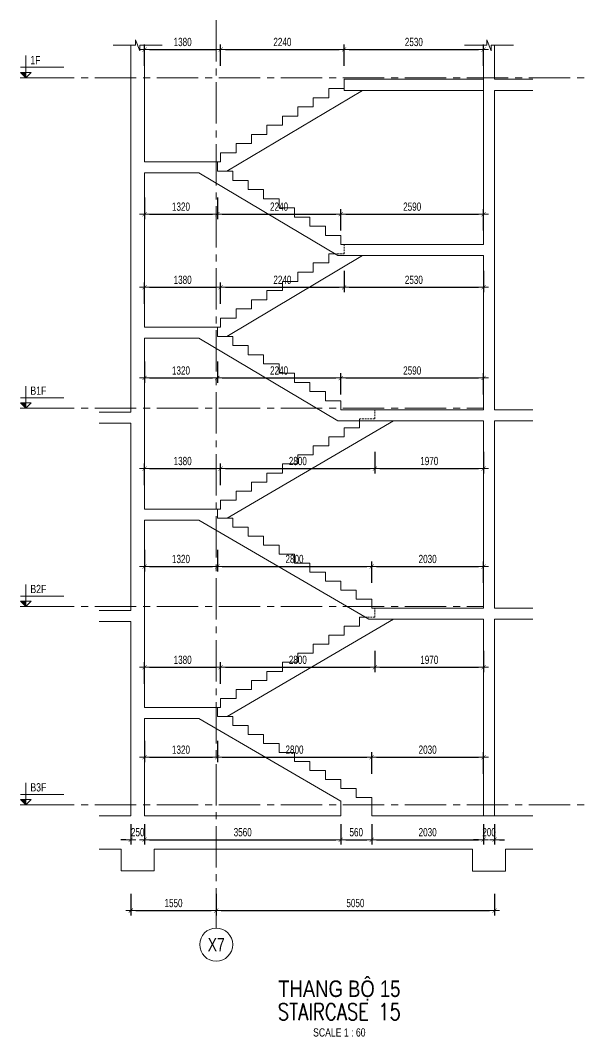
# Model space of a CAD drawing. Header units: millimetres. Extents: x -179076 to 254975, y -18667 to 296191.
# Drawn here: x 192305 to 202616, y 228257 to 246705 of the extents above; entities that cross this region are included whole.
import ezdxf
from ezdxf.enums import TextEntityAlignment as Align

# ---------------------------------------------------------------- set-up
doc = ezdxf.new("R2010")
doc.units = ezdxf.units.MM
doc.linetypes.add('CENTER2', pattern=[1.125, 0.75, -0.125, 0.125, -0.125])
doc.linetypes.add('HIDDEN2', pattern=[4.7625, 3.175, -1.5875])
doc.layers.get('Defpoints').update_dxf_attribs({"color": 151, "lineweight": 9})
for name, color, linetype, lineweight in [('NDC_S_ANNO', 7, 'Continuous', 20), ('NDC_S_AXIS', 5, 'CENTER2', 13), ('NDC_S_CONTINUOUS', 3, 'Continuous', 20), ('NDC_S_DIM', 1, 'Continuous', 15), ('NDC_S_ENG TITLE', 3, 'Continuous', 20), ('NDC_S_HIDDEN', 8, 'HIDDEN2', 13), ('NDC_S_SLAB', 2, 'Continuous', 20), ('NDC_S_SYMBOL', 1, 'Continuous', 15), ('NDC_S_TEXT SYMBOL', 7, 'Continuous', 20), ('NDC_S_VN TEXT', 7, 'Continuous', 20), ('NDC_S_VN TITLE', 6, 'Continuous', 35)]:
    doc.layers.add(name, color=color, linetype=linetype, lineweight=lineweight)
doc.styles.add('NDC_ANNO', font='', dxfattribs={"width": 0.8})
doc.styles.add('NDC_DIM', font='', dxfattribs={"width": 0.75})
doc.styles.add('NDC_EN TXT', font='romans.shx', dxfattribs={"width": 0.8})
doc.styles.add('NDC_VIE TXT', font='arial.ttf', dxfattribs={"width": 0.8})
doc.styles.get('NDC_ANNO').set_extended_font_data('Dotum')
doc.styles.get('NDC_DIM').set_extended_font_data('Dotum')
doc.dimstyles.new('NDC_dim_60', dxfattribs={"dimscale": 60, "dimtxt": 2.5, "dimasz": 1.5, "dimexe": 1.5, "dimexo": 2.5, "dimgap": 1, "dimtad": 1, "dimdec": 0, "dimzin": 0, "dimdsep": 46, "dimtxsty": 'NDC_DIM', "dimblk": 'DIMMARK', "dimcen": 0.09, "dimdle": 1.2, "dimclrd": 1, "dimclre": 1, "dimclrt": 3, "dimadec": 0, "dimazin": 0, "dimtfac": 1, "dimtdec": 0, "dimtix": 1, "dimtofl": 0, "dimtmove": 0, "dimatfit": 3, "dimfxl": 5, "dimfxlon": 1, "dimtolj": 1, "dimtzin": 0, "dimarcsym": 0})

# ---------------------------------------------------------------- blocks, each defined once
blk = doc.blocks.new('DIMMARK')
at = {"layer": 'NDC_S_DIM', "color": 1}
blk.add_line((-1.5, 0), (1, 0), dxfattribs=at)
at = {"layer": 'NDC_S_DIM', "color": 2, "const_width": 0.1}
blk.add_lwpolyline([(-0.42, -0.42), (0.42, 0.42)], dxfattribs=at)
blk = doc.blocks.new('*D1436')
at = {"layer": 'Defpoints', "color": 0, "transparency": 16777216}
for p in [(194559, 234234), (195879, 234234), (195879, 233330)]:
    blk.add_point(p, dxfattribs=at)
at = {"layer": 'NDC_S_DIM', "color": 1, "lineweight": -2, "transparency": 16777216}
for p, q in [((194559, 233630), (194559, 233240)), ((195879, 233630), (195879, 233240)), ((194649, 233330), (195789, 233330))]:
    blk.add_line(p, q, dxfattribs=at)
at = {"layer": 'NDC_S_DIM', "color": 1, "lineweight": -2, "transparency": 16777216, "xscale": 90, "yscale": 90, "zscale": 90, "rotation": 180}
blk.add_blockref('DIMMARK', (194559, 233330), dxfattribs=at)
at = {"layer": 'NDC_S_DIM', "color": 1, "lineweight": -2, "transparency": 16777216, "xscale": 90, "yscale": 90, "zscale": 90}
blk.add_blockref('DIMMARK', (195879, 233330), dxfattribs=at)
at = {"layer": 'NDC_S_DIM', "color": 3, "transparency": 16777216, "insert": (195219, 233466), "char_height": 150, "attachment_point": 5, "style": 'NDC_DIM'}
blk.add_mtext('\\A1;1320', dxfattribs=at)
blk = doc.blocks.new('*D1437')
at = {"layer": 'Defpoints', "color": 0, "transparency": 16777216}
for p in [(195879, 234234), (198679, 233330), (198679, 232264)]:
    blk.add_point(p, dxfattribs=at)
at = {"layer": 'NDC_S_DIM', "color": 1, "lineweight": -2, "transparency": 16777216}
for p, q in [((195879, 233630), (195879, 233240)), ((198679, 233030), (198679, 233420)), ((195969, 233330), (198589, 233330))]:
    blk.add_line(p, q, dxfattribs=at)
at = {"layer": 'NDC_S_DIM', "color": 1, "lineweight": -2, "transparency": 16777216, "xscale": 90, "yscale": 90, "zscale": 90, "rotation": 180}
blk.add_blockref('DIMMARK', (195879, 233330), dxfattribs=at)
at = {"layer": 'NDC_S_DIM', "color": 1, "lineweight": -2, "transparency": 16777216, "xscale": 90, "yscale": 90, "zscale": 90}
blk.add_blockref('DIMMARK', (198679, 233330), dxfattribs=at)
at = {"layer": 'NDC_S_DIM', "color": 3, "transparency": 16777216, "insert": (197279, 233466), "char_height": 150, "attachment_point": 5, "style": 'NDC_DIM'}
blk.add_mtext('\\A1;2800', dxfattribs=at)
blk = doc.blocks.new('*D1438')
at = {"layer": 'Defpoints', "color": 0, "transparency": 16777216}
for p in [(200709, 233330), (198679, 232264), (200709, 232264)]:
    blk.add_point(p, dxfattribs=at)
at = {"layer": 'NDC_S_DIM', "color": 1, "lineweight": -2, "transparency": 16777216}
for p, q in [((198679, 233030), (198679, 233420)), ((200709, 233030), (200709, 233420)), ((198769, 233330), (200619, 233330))]:
    blk.add_line(p, q, dxfattribs=at)
at = {"layer": 'NDC_S_DIM', "color": 1, "lineweight": -2, "transparency": 16777216, "xscale": 90, "yscale": 90, "zscale": 90, "rotation": 180}
blk.add_blockref('DIMMARK', (198679, 233330), dxfattribs=at)
at = {"layer": 'NDC_S_DIM', "color": 1, "lineweight": -2, "transparency": 16777216, "xscale": 90, "yscale": 90, "zscale": 90}
blk.add_blockref('DIMMARK', (200709, 233330), dxfattribs=at)
at = {"layer": 'NDC_S_DIM', "color": 3, "transparency": 16777216, "insert": (199694, 233466), "char_height": 150, "attachment_point": 5, "style": 'NDC_DIM'}
blk.add_mtext('\\A1;2030', dxfattribs=at)
blk = doc.blocks.new('*D1439')
at = {"layer": 'Defpoints', "color": 0, "transparency": 16777216}
for p in [(195939, 234962), (194559, 234234), (195939, 234234)]:
    blk.add_point(p, dxfattribs=at)
at = {"layer": 'NDC_S_DIM', "color": 1, "lineweight": -2, "transparency": 16777216}
for p, q in [((194559, 234662), (194559, 235052)), ((195939, 234662), (195939, 235052)), ((194649, 234962), (195849, 234962))]:
    blk.add_line(p, q, dxfattribs=at)
at = {"layer": 'NDC_S_DIM', "color": 1, "lineweight": -2, "transparency": 16777216, "xscale": 90, "yscale": 90, "zscale": 90, "rotation": 180}
blk.add_blockref('DIMMARK', (194559, 234962), dxfattribs=at)
at = {"layer": 'NDC_S_DIM', "color": 1, "lineweight": -2, "transparency": 16777216, "xscale": 90, "yscale": 90, "zscale": 90}
blk.add_blockref('DIMMARK', (195939, 234962), dxfattribs=at)
at = {"layer": 'NDC_S_DIM', "color": 3, "transparency": 16777216, "insert": (195249, 235097), "char_height": 150, "attachment_point": 5, "style": 'NDC_DIM'}
blk.add_mtext('\\A1;1380', dxfattribs=at)
blk = doc.blocks.new('*D1440')
at = {"layer": 'Defpoints', "color": 0, "transparency": 16777216}
for p in [(198739, 235870), (198739, 234962), (195939, 234234)]:
    blk.add_point(p, dxfattribs=at)
at = {"layer": 'NDC_S_DIM', "color": 1, "lineweight": -2, "transparency": 16777216}
for p, q in [((198739, 235262), (198739, 234872)), ((195939, 234662), (195939, 235052)), ((196029, 234962), (198649, 234962))]:
    blk.add_line(p, q, dxfattribs=at)
at = {"layer": 'NDC_S_DIM', "color": 1, "lineweight": -2, "transparency": 16777216, "xscale": 90, "yscale": 90, "zscale": 90, "rotation": 180}
blk.add_blockref('DIMMARK', (195939, 234962), dxfattribs=at)
at = {"layer": 'NDC_S_DIM', "color": 1, "lineweight": -2, "transparency": 16777216, "xscale": 90, "yscale": 90, "zscale": 90}
blk.add_blockref('DIMMARK', (198739, 234962), dxfattribs=at)
at = {"layer": 'NDC_S_DIM', "color": 3, "transparency": 16777216, "insert": (197339, 235097), "char_height": 150, "attachment_point": 5, "style": 'NDC_DIM'}
blk.add_mtext('\\A1;2800', dxfattribs=at)
blk = doc.blocks.new('*D1441')
at = {"layer": 'Defpoints', "color": 0, "transparency": 16777216}
for p in [(198739, 235870), (200709, 235834), (200709, 234962)]:
    blk.add_point(p, dxfattribs=at)
at = {"layer": 'NDC_S_DIM', "color": 1, "lineweight": -2, "transparency": 16777216}
for p, q in [((198739, 235262), (198739, 234872)), ((200709, 235262), (200709, 234872)), ((198829, 234962), (200619, 234962))]:
    blk.add_line(p, q, dxfattribs=at)
at = {"layer": 'NDC_S_DIM', "color": 1, "lineweight": -2, "transparency": 16777216, "xscale": 90, "yscale": 90, "zscale": 90, "rotation": 180}
blk.add_blockref('DIMMARK', (198739, 234962), dxfattribs=at)
at = {"layer": 'NDC_S_DIM', "color": 1, "lineweight": -2, "transparency": 16777216, "xscale": 90, "yscale": 90, "zscale": 90}
blk.add_blockref('DIMMARK', (200709, 234962), dxfattribs=at)
at = {"layer": 'NDC_S_DIM', "color": 3, "transparency": 16777216, "insert": (199724, 235097), "char_height": 150, "attachment_point": 5, "style": 'NDC_DIM'}
blk.add_mtext('\\A1;1970', dxfattribs=at)
blk = doc.blocks.new('*D1442')
at = {"layer": 'Defpoints', "color": 0, "transparency": 16777216}
for p in [(194559, 237834), (195879, 237834), (195879, 236792)]:
    blk.add_point(p, dxfattribs=at)
at = {"layer": 'NDC_S_DIM', "color": 1, "lineweight": -2, "transparency": 16777216}
for p, q in [((194559, 237092), (194559, 236702)), ((195879, 237092), (195879, 236702)), ((194649, 236792), (195789, 236792))]:
    blk.add_line(p, q, dxfattribs=at)
at = {"layer": 'NDC_S_DIM', "color": 1, "lineweight": -2, "transparency": 16777216, "xscale": 90, "yscale": 90, "zscale": 90, "rotation": 180}
blk.add_blockref('DIMMARK', (194559, 236792), dxfattribs=at)
at = {"layer": 'NDC_S_DIM', "color": 1, "lineweight": -2, "transparency": 16777216, "xscale": 90, "yscale": 90, "zscale": 90}
blk.add_blockref('DIMMARK', (195879, 236792), dxfattribs=at)
at = {"layer": 'NDC_S_DIM', "color": 3, "transparency": 16777216, "insert": (195219, 236927), "char_height": 150, "attachment_point": 5, "style": 'NDC_DIM'}
blk.add_mtext('\\A1;1320', dxfattribs=at)
blk = doc.blocks.new('*D1443')
at = {"layer": 'Defpoints', "color": 0, "transparency": 16777216}
for p in [(195879, 237834), (198679, 236792), (198679, 236034)]:
    blk.add_point(p, dxfattribs=at)
at = {"layer": 'NDC_S_DIM', "color": 1, "lineweight": -2, "transparency": 16777216}
for p, q in [((195879, 237092), (195879, 236702)), ((198679, 236492), (198679, 236882)), ((195969, 236792), (198589, 236792))]:
    blk.add_line(p, q, dxfattribs=at)
at = {"layer": 'NDC_S_DIM', "color": 1, "lineweight": -2, "transparency": 16777216, "xscale": 90, "yscale": 90, "zscale": 90, "rotation": 180}
blk.add_blockref('DIMMARK', (195879, 236792), dxfattribs=at)
at = {"layer": 'NDC_S_DIM', "color": 1, "lineweight": -2, "transparency": 16777216, "xscale": 90, "yscale": 90, "zscale": 90}
blk.add_blockref('DIMMARK', (198679, 236792), dxfattribs=at)
at = {"layer": 'NDC_S_DIM', "color": 3, "transparency": 16777216, "insert": (197279, 236927), "char_height": 150, "attachment_point": 5, "style": 'NDC_DIM'}
blk.add_mtext('\\A1;2800', dxfattribs=at)
blk = doc.blocks.new('*D1444')
at = {"layer": 'Defpoints', "color": 0, "transparency": 16777216}
for p in [(200709, 236792), (198679, 236034), (200709, 236034)]:
    blk.add_point(p, dxfattribs=at)
at = {"layer": 'NDC_S_DIM', "color": 1, "lineweight": -2, "transparency": 16777216}
for p, q in [((198679, 236492), (198679, 236882)), ((200709, 236492), (200709, 236882)), ((198769, 236792), (200619, 236792))]:
    blk.add_line(p, q, dxfattribs=at)
at = {"layer": 'NDC_S_DIM', "color": 1, "lineweight": -2, "transparency": 16777216, "xscale": 90, "yscale": 90, "zscale": 90, "rotation": 180}
blk.add_blockref('DIMMARK', (198679, 236792), dxfattribs=at)
at = {"layer": 'NDC_S_DIM', "color": 1, "lineweight": -2, "transparency": 16777216, "xscale": 90, "yscale": 90, "zscale": 90}
blk.add_blockref('DIMMARK', (200709, 236792), dxfattribs=at)
at = {"layer": 'NDC_S_DIM', "color": 3, "transparency": 16777216, "insert": (199694, 236927), "char_height": 150, "attachment_point": 5, "style": 'NDC_DIM'}
blk.add_mtext('\\A1;2030', dxfattribs=at)
blk = doc.blocks.new('*D1445')
at = {"layer": 'Defpoints', "color": 0, "transparency": 16777216}
for p in [(195939, 238570), (194559, 237834), (195939, 237834)]:
    blk.add_point(p, dxfattribs=at)
at = {"layer": 'NDC_S_DIM', "color": 1, "lineweight": -2, "transparency": 16777216}
for p, q in [((194559, 238270), (194559, 238660)), ((194649, 238570), (195849, 238570)), ((195939, 238270), (195939, 238660))]:
    blk.add_line(p, q, dxfattribs=at)
at = {"layer": 'NDC_S_DIM', "color": 1, "lineweight": -2, "transparency": 16777216, "xscale": 90, "yscale": 90, "zscale": 90, "rotation": 180}
blk.add_blockref('DIMMARK', (194559, 238570), dxfattribs=at)
at = {"layer": 'NDC_S_DIM', "color": 1, "lineweight": -2, "transparency": 16777216, "xscale": 90, "yscale": 90, "zscale": 90}
blk.add_blockref('DIMMARK', (195939, 238570), dxfattribs=at)
at = {"layer": 'NDC_S_DIM', "color": 3, "transparency": 16777216, "insert": (195249, 238705), "char_height": 150, "attachment_point": 5, "style": 'NDC_DIM'}
blk.add_mtext('\\A1;1380', dxfattribs=at)
blk = doc.blocks.new('*D1446')
at = {"layer": 'Defpoints', "color": 0, "transparency": 16777216}
for p in [(198739, 239470), (198739, 238570), (195939, 237834)]:
    blk.add_point(p, dxfattribs=at)
at = {"layer": 'NDC_S_DIM', "color": 1, "lineweight": -2, "transparency": 16777216}
for p, q in [((198739, 238870), (198739, 238480)), ((195939, 238270), (195939, 238660)), ((196029, 238570), (198649, 238570))]:
    blk.add_line(p, q, dxfattribs=at)
at = {"layer": 'NDC_S_DIM', "color": 1, "lineweight": -2, "transparency": 16777216, "xscale": 90, "yscale": 90, "zscale": 90, "rotation": 180}
blk.add_blockref('DIMMARK', (195939, 238570), dxfattribs=at)
at = {"layer": 'NDC_S_DIM', "color": 1, "lineweight": -2, "transparency": 16777216, "xscale": 90, "yscale": 90, "zscale": 90}
blk.add_blockref('DIMMARK', (198739, 238570), dxfattribs=at)
at = {"layer": 'NDC_S_DIM', "color": 3, "transparency": 16777216, "insert": (197339, 238705), "char_height": 150, "attachment_point": 5, "style": 'NDC_DIM'}
blk.add_mtext('\\A1;2800', dxfattribs=at)
blk = doc.blocks.new('*D1447')
at = {"layer": 'Defpoints', "color": 0, "transparency": 16777216}
for p in [(198739, 239470), (200709, 239434), (200709, 238570)]:
    blk.add_point(p, dxfattribs=at)
at = {"layer": 'NDC_S_DIM', "color": 1, "lineweight": -2, "transparency": 16777216}
for p, q in [((198739, 238870), (198739, 238480)), ((200709, 238870), (200709, 238480)), ((198829, 238570), (200619, 238570))]:
    blk.add_line(p, q, dxfattribs=at)
at = {"layer": 'NDC_S_DIM', "color": 1, "lineweight": -2, "transparency": 16777216, "xscale": 90, "yscale": 90, "zscale": 90, "rotation": 180}
blk.add_blockref('DIMMARK', (198739, 238570), dxfattribs=at)
at = {"layer": 'NDC_S_DIM', "color": 1, "lineweight": -2, "transparency": 16777216, "xscale": 90, "yscale": 90, "zscale": 90}
blk.add_blockref('DIMMARK', (200709, 238570), dxfattribs=at)
at = {"layer": 'NDC_S_DIM', "color": 3, "transparency": 16777216, "insert": (199724, 238705), "char_height": 150, "attachment_point": 5, "style": 'NDC_DIM'}
blk.add_mtext('\\A1;1970', dxfattribs=at)
blk = doc.blocks.new('*D1448')
at = {"layer": 'Defpoints', "color": 0, "transparency": 16777216}
for p in [(194559, 241134), (195879, 241134), (195879, 240213)]:
    blk.add_point(p, dxfattribs=at)
at = {"layer": 'NDC_S_DIM', "color": 1, "lineweight": -2, "transparency": 16777216}
for p, q in [((194559, 240513), (194559, 240123)), ((195879, 240513), (195879, 240123)), ((194649, 240213), (195789, 240213))]:
    blk.add_line(p, q, dxfattribs=at)
at = {"layer": 'NDC_S_DIM', "color": 1, "lineweight": -2, "transparency": 16777216, "xscale": 90, "yscale": 90, "zscale": 90, "rotation": 180}
blk.add_blockref('DIMMARK', (194559, 240213), dxfattribs=at)
at = {"layer": 'NDC_S_DIM', "color": 1, "lineweight": -2, "transparency": 16777216, "xscale": 90, "yscale": 90, "zscale": 90}
blk.add_blockref('DIMMARK', (195879, 240213), dxfattribs=at)
at = {"layer": 'NDC_S_DIM', "color": 3, "transparency": 16777216, "insert": (195219, 240348), "char_height": 150, "attachment_point": 5, "style": 'NDC_DIM'}
blk.add_mtext('\\A1;1320', dxfattribs=at)
blk = doc.blocks.new('*D1449')
at = {"layer": 'Defpoints', "color": 0, "transparency": 16777216}
for p in [(195879, 241134), (198119, 240213), (198119, 239634)]:
    blk.add_point(p, dxfattribs=at)
at = {"layer": 'NDC_S_DIM', "color": 1, "lineweight": -2, "transparency": 16777216}
for p, q in [((195879, 240513), (195879, 240123)), ((195969, 240213), (198029, 240213)), ((198119, 239913), (198119, 240303))]:
    blk.add_line(p, q, dxfattribs=at)
at = {"layer": 'NDC_S_DIM', "color": 1, "lineweight": -2, "transparency": 16777216, "xscale": 90, "yscale": 90, "zscale": 90, "rotation": 180}
blk.add_blockref('DIMMARK', (195879, 240213), dxfattribs=at)
at = {"layer": 'NDC_S_DIM', "color": 1, "lineweight": -2, "transparency": 16777216, "xscale": 90, "yscale": 90, "zscale": 90}
blk.add_blockref('DIMMARK', (198119, 240213), dxfattribs=at)
at = {"layer": 'NDC_S_DIM', "color": 3, "transparency": 16777216, "insert": (196999, 240348), "char_height": 150, "attachment_point": 5, "style": 'NDC_DIM'}
blk.add_mtext('\\A1;2240', dxfattribs=at)
blk = doc.blocks.new('*D1450')
at = {"layer": 'Defpoints', "color": 0, "transparency": 16777216}
for p in [(200709, 240213), (198119, 239634), (200709, 239634)]:
    blk.add_point(p, dxfattribs=at)
at = {"layer": 'NDC_S_DIM', "color": 1, "lineweight": -2, "transparency": 16777216}
for p, q in [((198119, 239913), (198119, 240303)), ((198209, 240213), (200619, 240213)), ((200709, 239913), (200709, 240303))]:
    blk.add_line(p, q, dxfattribs=at)
at = {"layer": 'NDC_S_DIM', "color": 1, "lineweight": -2, "transparency": 16777216, "xscale": 90, "yscale": 90, "zscale": 90, "rotation": 180}
blk.add_blockref('DIMMARK', (198119, 240213), dxfattribs=at)
at = {"layer": 'NDC_S_DIM', "color": 1, "lineweight": -2, "transparency": 16777216, "xscale": 90, "yscale": 90, "zscale": 90}
blk.add_blockref('DIMMARK', (200709, 240213), dxfattribs=at)
at = {"layer": 'NDC_S_DIM', "color": 3, "transparency": 16777216, "insert": (199414, 240348), "char_height": 150, "attachment_point": 5, "style": 'NDC_DIM'}
blk.add_mtext('\\A1;2590', dxfattribs=at)
blk = doc.blocks.new('*D1451')
at = {"layer": 'Defpoints', "color": 0, "transparency": 16777216}
for p in [(195939, 241859), (194559, 241134), (195939, 241134)]:
    blk.add_point(p, dxfattribs=at)
at = {"layer": 'NDC_S_DIM', "color": 1, "lineweight": -2, "transparency": 16777216}
for p, q in [((194559, 241559), (194559, 241949)), ((194649, 241859), (195849, 241859)), ((195939, 241559), (195939, 241949))]:
    blk.add_line(p, q, dxfattribs=at)
at = {"layer": 'NDC_S_DIM', "color": 1, "lineweight": -2, "transparency": 16777216, "xscale": 90, "yscale": 90, "zscale": 90, "rotation": 180}
blk.add_blockref('DIMMARK', (194559, 241859), dxfattribs=at)
at = {"layer": 'NDC_S_DIM', "color": 1, "lineweight": -2, "transparency": 16777216, "xscale": 90, "yscale": 90, "zscale": 90}
blk.add_blockref('DIMMARK', (195939, 241859), dxfattribs=at)
at = {"layer": 'NDC_S_DIM', "color": 3, "transparency": 16777216, "insert": (195249, 241994), "char_height": 150, "attachment_point": 5, "style": 'NDC_DIM'}
blk.add_mtext('\\A1;1380', dxfattribs=at)
blk = doc.blocks.new('*D1452')
at = {"layer": 'Defpoints', "color": 0, "transparency": 16777216}
for p in [(198179, 242467), (198179, 241859), (195939, 241134)]:
    blk.add_point(p, dxfattribs=at)
at = {"layer": 'NDC_S_DIM', "color": 1, "lineweight": -2, "transparency": 16777216}
for p, q in [((198179, 242159), (198179, 241769)), ((195939, 241559), (195939, 241949)), ((196029, 241859), (198089, 241859))]:
    blk.add_line(p, q, dxfattribs=at)
at = {"layer": 'NDC_S_DIM', "color": 1, "lineweight": -2, "transparency": 16777216, "xscale": 90, "yscale": 90, "zscale": 90, "rotation": 180}
blk.add_blockref('DIMMARK', (195939, 241859), dxfattribs=at)
at = {"layer": 'NDC_S_DIM', "color": 1, "lineweight": -2, "transparency": 16777216, "xscale": 90, "yscale": 90, "zscale": 90}
blk.add_blockref('DIMMARK', (198179, 241859), dxfattribs=at)
at = {"layer": 'NDC_S_DIM', "color": 3, "transparency": 16777216, "insert": (197059, 241994), "char_height": 150, "attachment_point": 5, "style": 'NDC_DIM'}
blk.add_mtext('\\A1;2240', dxfattribs=at)
blk = doc.blocks.new('*D1453')
at = {"layer": 'Defpoints', "color": 0, "transparency": 16777216}
for p in [(198179, 242467), (200709, 242434), (200709, 241859)]:
    blk.add_point(p, dxfattribs=at)
at = {"layer": 'NDC_S_DIM', "color": 1, "lineweight": -2, "transparency": 16777216}
for p, q in [((198179, 242159), (198179, 241769)), ((200709, 242159), (200709, 241769)), ((198269, 241859), (200619, 241859))]:
    blk.add_line(p, q, dxfattribs=at)
at = {"layer": 'NDC_S_DIM', "color": 1, "lineweight": -2, "transparency": 16777216, "xscale": 90, "yscale": 90, "zscale": 90, "rotation": 180}
blk.add_blockref('DIMMARK', (198179, 241859), dxfattribs=at)
at = {"layer": 'NDC_S_DIM', "color": 1, "lineweight": -2, "transparency": 16777216, "xscale": 90, "yscale": 90, "zscale": 90}
blk.add_blockref('DIMMARK', (200709, 241859), dxfattribs=at)
at = {"layer": 'NDC_S_DIM', "color": 3, "transparency": 16777216, "insert": (199444, 241994), "char_height": 150, "attachment_point": 5, "style": 'NDC_DIM'}
blk.add_mtext('\\A1;2530', dxfattribs=at)
blk = doc.blocks.new('*D1454')
at = {"layer": 'Defpoints', "color": 0, "transparency": 16777216}
for p in [(194559, 244134), (195879, 244134), (195879, 243187)]:
    blk.add_point(p, dxfattribs=at)
at = {"layer": 'NDC_S_DIM', "color": 1, "lineweight": -2, "transparency": 16777216}
for p, q in [((194559, 243487), (194559, 243097)), ((195879, 243487), (195879, 243097)), ((194649, 243187), (195789, 243187))]:
    blk.add_line(p, q, dxfattribs=at)
at = {"layer": 'NDC_S_DIM', "color": 1, "lineweight": -2, "transparency": 16777216, "xscale": 90, "yscale": 90, "zscale": 90, "rotation": 180}
blk.add_blockref('DIMMARK', (194559, 243187), dxfattribs=at)
at = {"layer": 'NDC_S_DIM', "color": 1, "lineweight": -2, "transparency": 16777216, "xscale": 90, "yscale": 90, "zscale": 90}
blk.add_blockref('DIMMARK', (195879, 243187), dxfattribs=at)
at = {"layer": 'NDC_S_DIM', "color": 3, "transparency": 16777216, "insert": (195219, 243322), "char_height": 150, "attachment_point": 5, "style": 'NDC_DIM'}
blk.add_mtext('\\A1;1320', dxfattribs=at)
blk = doc.blocks.new('*D1455')
at = {"layer": 'Defpoints', "color": 0, "transparency": 16777216}
for p in [(195879, 244134), (198119, 243187), (198119, 242634)]:
    blk.add_point(p, dxfattribs=at)
at = {"layer": 'NDC_S_DIM', "color": 1, "lineweight": -2, "transparency": 16777216}
for p, q in [((195879, 243487), (195879, 243097)), ((195969, 243187), (198029, 243187)), ((198119, 242887), (198119, 243277))]:
    blk.add_line(p, q, dxfattribs=at)
at = {"layer": 'NDC_S_DIM', "color": 1, "lineweight": -2, "transparency": 16777216, "xscale": 90, "yscale": 90, "zscale": 90, "rotation": 180}
blk.add_blockref('DIMMARK', (195879, 243187), dxfattribs=at)
at = {"layer": 'NDC_S_DIM', "color": 1, "lineweight": -2, "transparency": 16777216, "xscale": 90, "yscale": 90, "zscale": 90}
blk.add_blockref('DIMMARK', (198119, 243187), dxfattribs=at)
at = {"layer": 'NDC_S_DIM', "color": 3, "transparency": 16777216, "insert": (196999, 243322), "char_height": 150, "attachment_point": 5, "style": 'NDC_DIM'}
blk.add_mtext('\\A1;2240', dxfattribs=at)
blk = doc.blocks.new('*D1456')
at = {"layer": 'Defpoints', "color": 0, "transparency": 16777216}
for p in [(200709, 243187), (198119, 242634), (200709, 242634)]:
    blk.add_point(p, dxfattribs=at)
at = {"layer": 'NDC_S_DIM', "color": 1, "lineweight": -2, "transparency": 16777216}
for p, q in [((198119, 242887), (198119, 243277)), ((198209, 243187), (200619, 243187)), ((200709, 242887), (200709, 243277))]:
    blk.add_line(p, q, dxfattribs=at)
at = {"layer": 'NDC_S_DIM', "color": 1, "lineweight": -2, "transparency": 16777216, "xscale": 90, "yscale": 90, "zscale": 90, "rotation": 180}
blk.add_blockref('DIMMARK', (198119, 243187), dxfattribs=at)
at = {"layer": 'NDC_S_DIM', "color": 1, "lineweight": -2, "transparency": 16777216, "xscale": 90, "yscale": 90, "zscale": 90}
blk.add_blockref('DIMMARK', (200709, 243187), dxfattribs=at)
at = {"layer": 'NDC_S_DIM', "color": 3, "transparency": 16777216, "insert": (199414, 243322), "char_height": 150, "attachment_point": 5, "style": 'NDC_DIM'}
blk.add_mtext('\\A1;2590', dxfattribs=at)
blk = doc.blocks.new('*D1457')
at = {"layer": 'Defpoints', "color": 0, "transparency": 16777216}
for p in [(195939, 246176), (194559, 244134), (195939, 244134)]:
    blk.add_point(p, dxfattribs=at)
at = {"layer": 'NDC_S_DIM', "color": 1, "lineweight": -2, "transparency": 16777216}
for p, q in [((194559, 245876), (194559, 246266)), ((194649, 246176), (195849, 246176)), ((195939, 245876), (195939, 246266))]:
    blk.add_line(p, q, dxfattribs=at)
at = {"layer": 'NDC_S_DIM', "color": 1, "lineweight": -2, "transparency": 16777216, "xscale": 90, "yscale": 90, "zscale": 90, "rotation": 180}
blk.add_blockref('DIMMARK', (194559, 246176), dxfattribs=at)
at = {"layer": 'NDC_S_DIM', "color": 1, "lineweight": -2, "transparency": 16777216, "xscale": 90, "yscale": 90, "zscale": 90}
blk.add_blockref('DIMMARK', (195939, 246176), dxfattribs=at)
at = {"layer": 'NDC_S_DIM', "color": 3, "transparency": 16777216, "insert": (195249, 246311), "char_height": 150, "attachment_point": 5, "style": 'NDC_DIM'}
blk.add_mtext('\\A1;1380', dxfattribs=at)
blk = doc.blocks.new('*D1458')
at = {"layer": 'Defpoints', "color": 0, "transparency": 16777216}
for p in [(198179, 246176), (198179, 245467), (195939, 244134)]:
    blk.add_point(p, dxfattribs=at)
at = {"layer": 'NDC_S_DIM', "color": 1, "lineweight": -2, "transparency": 16777216}
for p, q in [((195939, 245876), (195939, 246266)), ((196029, 246176), (198089, 246176)), ((198179, 245876), (198179, 246266))]:
    blk.add_line(p, q, dxfattribs=at)
at = {"layer": 'NDC_S_DIM', "color": 1, "lineweight": -2, "transparency": 16777216, "xscale": 90, "yscale": 90, "zscale": 90, "rotation": 180}
blk.add_blockref('DIMMARK', (195939, 246176), dxfattribs=at)
at = {"layer": 'NDC_S_DIM', "color": 1, "lineweight": -2, "transparency": 16777216, "xscale": 90, "yscale": 90, "zscale": 90}
blk.add_blockref('DIMMARK', (198179, 246176), dxfattribs=at)
at = {"layer": 'NDC_S_DIM', "color": 3, "transparency": 16777216, "insert": (197059, 246311), "char_height": 150, "attachment_point": 5, "style": 'NDC_DIM'}
blk.add_mtext('\\A1;2240', dxfattribs=at)
blk = doc.blocks.new('*D1459')
at = {"layer": 'Defpoints', "color": 0, "transparency": 16777216}
for p in [(200709, 246176), (200709, 245634), (198179, 245467)]:
    blk.add_point(p, dxfattribs=at)
at = {"layer": 'NDC_S_DIM', "color": 1, "lineweight": -2, "transparency": 16777216}
for p, q in [((198179, 245876), (198179, 246266)), ((198269, 246176), (200619, 246176)), ((200709, 245876), (200709, 246266))]:
    blk.add_line(p, q, dxfattribs=at)
at = {"layer": 'NDC_S_DIM', "color": 1, "lineweight": -2, "transparency": 16777216, "xscale": 90, "yscale": 90, "zscale": 90, "rotation": 180}
blk.add_blockref('DIMMARK', (198179, 246176), dxfattribs=at)
at = {"layer": 'NDC_S_DIM', "color": 1, "lineweight": -2, "transparency": 16777216, "xscale": 90, "yscale": 90, "zscale": 90}
blk.add_blockref('DIMMARK', (200709, 246176), dxfattribs=at)
at = {"layer": 'NDC_S_DIM', "color": 3, "transparency": 16777216, "insert": (199444, 246311), "char_height": 150, "attachment_point": 5, "style": 'NDC_DIM'}
blk.add_mtext('\\A1;2530', dxfattribs=at)
blk = doc.blocks.new('kata_block_CT')
at = {"layer": 'NDC_S_ANNO'}
blk.add_hatch(color=3, dxfattribs=at).paths.add_polyline_path([(0, 1.6), (-1.61, 1.6), (0, 0)])
at = {"layer": 'NDC_S_ANNO', "ltscale": 50}
h = blk.add_hatch(dxfattribs=at)
h.set_pattern_fill('ANSI31', color=256, scale=1.406, style=0)
h.paths.add_polyline_path([(0, 1.6), (0, 0), (1.61, 1.6)])
for p, q in [((-1.59, 3.14), (11.47, 3.14)), ((11.56, 0), (-1.64, 0))]:
    blk.add_line(p, q, dxfattribs=at)
for points in [[(0, 6.69), (0, 0)], [(0, 0), (-1.61, 1.6), (0, 1.6)], [(0, 0), (1.61, 1.6), (0, 1.6)]]:
    blk.add_lwpolyline(points, dxfattribs=at)
at = {"layer": 'NDC_S_ANNO', "color": 8, "ltscale": 50}
blk.add_lwpolyline([(0, 0), (-1.61, 1.6), (0, 1.6)], dxfattribs=at)
at = {"layer": 'NDC_S_TEXT SYMBOL', "color": 3, "style": 'NDC_ANNO', "width": 0.8}
blk.add_attdef('CT', (1.41, 4.07), '', height=2.5, dxfattribs=at)
blk = doc.blocks.new('*U187')
at = {"layer": 'NDC_S_SYMBOL'}
blk.add_line((0, 5), (0, 9), dxfattribs=at)
blk.add_circle((0, 0), 5, dxfattribs=at)
at = {"layer": 'NDC_S_TEXT SYMBOL', "color": 7, "style": 'NDC_ANNO', "width": 0.8}
blk.add_attdef('GRID', text='', height=4, dxfattribs=at).set_placement((0, 0), align=Align.MIDDLE)
blk = doc.blocks.new('*D1542')
at = {"layer": 'Defpoints', "color": 0, "transparency": 16777216}
for p in [(194309, 232264), (194559, 232264), (194559, 231833)]:
    blk.add_point(p, dxfattribs=at)
at = {"layer": 'NDC_S_DIM', "color": 1, "lineweight": -2, "transparency": 16777216}
for p, q in [((194309, 232114), (194309, 231743)), ((194559, 232114), (194559, 231743)), ((194219, 231833), (194129, 231833)), ((194649, 231833), (194739, 231833))]:
    blk.add_line(p, q, dxfattribs=at)
at = {"layer": 'NDC_S_DIM', "color": 1, "lineweight": -2, "transparency": 16777216, "xscale": 90, "yscale": 90, "zscale": 90}
blk.add_blockref('DIMMARK', (194309, 231833), dxfattribs=at)
at = {"layer": 'NDC_S_DIM', "color": 1, "lineweight": -2, "transparency": 16777216, "xscale": 90, "yscale": 90, "zscale": 90, "rotation": 180}
blk.add_blockref('DIMMARK', (194559, 231833), dxfattribs=at)
at = {"layer": 'NDC_S_DIM', "color": 3, "transparency": 16777216, "insert": (194434, 231968), "char_height": 150, "attachment_point": 5, "style": 'NDC_DIM'}
blk.add_mtext('\\A1;250', dxfattribs=at)
blk = doc.blocks.new('*D1543')
at = {"layer": 'Defpoints', "color": 0, "transparency": 16777216}
for p in [(194559, 232264), (198119, 232264), (198119, 231833)]:
    blk.add_point(p, dxfattribs=at)
at = {"layer": 'NDC_S_DIM', "color": 1, "lineweight": -2, "transparency": 16777216}
for p, q in [((194559, 232114), (194559, 231743)), ((198119, 232114), (198119, 231743)), ((194649, 231833), (198029, 231833))]:
    blk.add_line(p, q, dxfattribs=at)
at = {"layer": 'NDC_S_DIM', "color": 1, "lineweight": -2, "transparency": 16777216, "xscale": 90, "yscale": 90, "zscale": 90, "rotation": 180}
blk.add_blockref('DIMMARK', (194559, 231833), dxfattribs=at)
at = {"layer": 'NDC_S_DIM', "color": 1, "lineweight": -2, "transparency": 16777216, "xscale": 90, "yscale": 90, "zscale": 90}
blk.add_blockref('DIMMARK', (198119, 231833), dxfattribs=at)
at = {"layer": 'NDC_S_DIM', "color": 3, "transparency": 16777216, "insert": (196339, 231968), "char_height": 150, "attachment_point": 5, "style": 'NDC_DIM'}
blk.add_mtext('\\A1;3560', dxfattribs=at)
blk = doc.blocks.new('*D1544')
at = {"layer": 'Defpoints', "color": 0, "transparency": 16777216}
for p in [(198119, 232264), (198679, 232264), (198679, 231833)]:
    blk.add_point(p, dxfattribs=at)
at = {"layer": 'NDC_S_DIM', "color": 1, "lineweight": -2, "transparency": 16777216}
for p, q in [((198119, 232114), (198119, 231743)), ((198679, 232114), (198679, 231743)), ((198209, 231833), (198589, 231833))]:
    blk.add_line(p, q, dxfattribs=at)
at = {"layer": 'NDC_S_DIM', "color": 1, "lineweight": -2, "transparency": 16777216, "xscale": 90, "yscale": 90, "zscale": 90, "rotation": 180}
blk.add_blockref('DIMMARK', (198119, 231833), dxfattribs=at)
at = {"layer": 'NDC_S_DIM', "color": 1, "lineweight": -2, "transparency": 16777216, "xscale": 90, "yscale": 90, "zscale": 90}
blk.add_blockref('DIMMARK', (198679, 231833), dxfattribs=at)
at = {"layer": 'NDC_S_DIM', "color": 3, "transparency": 16777216, "insert": (198399, 231968), "char_height": 150, "attachment_point": 5, "style": 'NDC_DIM'}
blk.add_mtext('\\A1;560', dxfattribs=at)
blk = doc.blocks.new('*D1545')
at = {"layer": 'Defpoints', "color": 0, "transparency": 16777216}
for p in [(198679, 232264), (200709, 232264), (200709, 231833)]:
    blk.add_point(p, dxfattribs=at)
at = {"layer": 'NDC_S_DIM', "color": 1, "lineweight": -2, "transparency": 16777216}
for p, q in [((198679, 232114), (198679, 231743)), ((200709, 232114), (200709, 231743)), ((198769, 231833), (200619, 231833))]:
    blk.add_line(p, q, dxfattribs=at)
at = {"layer": 'NDC_S_DIM', "color": 1, "lineweight": -2, "transparency": 16777216, "xscale": 90, "yscale": 90, "zscale": 90, "rotation": 180}
blk.add_blockref('DIMMARK', (198679, 231833), dxfattribs=at)
at = {"layer": 'NDC_S_DIM', "color": 1, "lineweight": -2, "transparency": 16777216, "xscale": 90, "yscale": 90, "zscale": 90}
blk.add_blockref('DIMMARK', (200709, 231833), dxfattribs=at)
at = {"layer": 'NDC_S_DIM', "color": 3, "transparency": 16777216, "insert": (199694, 231968), "char_height": 150, "attachment_point": 5, "style": 'NDC_DIM'}
blk.add_mtext('\\A1;2030', dxfattribs=at)
blk = doc.blocks.new('*D1546')
at = {"layer": 'Defpoints', "color": 0, "transparency": 16777216}
for p in [(200709, 232264), (200909, 232264), (200909, 231833)]:
    blk.add_point(p, dxfattribs=at)
at = {"layer": 'NDC_S_DIM', "color": 1, "lineweight": -2, "transparency": 16777216}
for p, q in [((200709, 232114), (200709, 231743)), ((200909, 232114), (200909, 231743)), ((200619, 231833), (200529, 231833)), ((200999, 231833), (201089, 231833))]:
    blk.add_line(p, q, dxfattribs=at)
at = {"layer": 'NDC_S_DIM', "color": 1, "lineweight": -2, "transparency": 16777216, "xscale": 90, "yscale": 90, "zscale": 90}
blk.add_blockref('DIMMARK', (200709, 231833), dxfattribs=at)
at = {"layer": 'NDC_S_DIM', "color": 1, "lineweight": -2, "transparency": 16777216, "xscale": 90, "yscale": 90, "zscale": 90, "rotation": 180}
blk.add_blockref('DIMMARK', (200909, 231833), dxfattribs=at)
at = {"layer": 'NDC_S_DIM', "color": 3, "transparency": 16777216, "insert": (200809, 231968), "char_height": 150, "attachment_point": 5, "style": 'NDC_DIM'}
blk.add_mtext('\\A1;200', dxfattribs=at)
blk = doc.blocks.new('*D1547')
at = {"layer": 'Defpoints', "color": 0, "transparency": 16777216}
for p in [(194309, 232264), (195859, 232264), (195859, 230547)]:
    blk.add_point(p, dxfattribs=at)
at = {"layer": 'NDC_S_DIM', "color": 1, "lineweight": -2, "transparency": 16777216}
for p, q in [((194309, 230847), (194309, 230457)), ((195859, 230847), (195859, 230457)), ((194399, 230547), (195769, 230547))]:
    blk.add_line(p, q, dxfattribs=at)
at = {"layer": 'NDC_S_DIM', "color": 1, "lineweight": -2, "transparency": 16777216, "xscale": 90, "yscale": 90, "zscale": 90, "rotation": 180}
blk.add_blockref('DIMMARK', (194309, 230547), dxfattribs=at)
at = {"layer": 'NDC_S_DIM', "color": 1, "lineweight": -2, "transparency": 16777216, "xscale": 90, "yscale": 90, "zscale": 90}
blk.add_blockref('DIMMARK', (195859, 230547), dxfattribs=at)
at = {"layer": 'NDC_S_DIM', "color": 3, "transparency": 16777216, "insert": (195084, 230682), "char_height": 150, "attachment_point": 5, "style": 'NDC_DIM'}
blk.add_mtext('\\A1;1550', dxfattribs=at)
blk = doc.blocks.new('*D1548')
at = {"layer": 'Defpoints', "color": 0, "transparency": 16777216}
for p in [(195859, 232264), (200909, 232264), (200909, 230547)]:
    blk.add_point(p, dxfattribs=at)
at = {"layer": 'NDC_S_DIM', "color": 1, "lineweight": -2, "transparency": 16777216}
for p, q in [((195859, 230847), (195859, 230457)), ((200909, 230847), (200909, 230457)), ((195949, 230547), (200819, 230547))]:
    blk.add_line(p, q, dxfattribs=at)
at = {"layer": 'NDC_S_DIM', "color": 1, "lineweight": -2, "transparency": 16777216, "xscale": 90, "yscale": 90, "zscale": 90, "rotation": 180}
blk.add_blockref('DIMMARK', (195859, 230547), dxfattribs=at)
at = {"layer": 'NDC_S_DIM', "color": 1, "lineweight": -2, "transparency": 16777216, "xscale": 90, "yscale": 90, "zscale": 90}
blk.add_blockref('DIMMARK', (200909, 230547), dxfattribs=at)
at = {"layer": 'NDC_S_DIM', "color": 3, "transparency": 16777216, "insert": (198384, 230682), "char_height": 150, "attachment_point": 5, "style": 'NDC_DIM'}
blk.add_mtext('\\A1;5050', dxfattribs=at)
blk = doc.blocks.new('Drawing name_symbol')
at = {"layer": 'NDC_S_ENG TITLE', "style": 'NDC_EN TXT', "width": 0.8}
blk.add_attdef('SECTDET1', text='', height=5, dxfattribs=at).set_placement((0, 1.01), align=Align.CENTER)
at = {"layer": 'NDC_S_TEXT SYMBOL', "lineweight": 25, "style": 'NDC_ANNO', "width": 0.8}
blk.add_attdef('SSCALE', text='', height=2.5, dxfattribs=at).set_placement((0, -4), align=Align.CENTER)
at = {"layer": 'NDC_S_VN TITLE', "style": 'NDC_VIE TXT', "width": 0.8}
blk.add_attdef('SECTDET2', text='', height=5, dxfattribs=at).set_placement((0, 7.97), align=Align.CENTER)

msp = doc.modelspace()

# ---------------------------------------------------------------- linework, layer by layer
at = {"layer": 'NDC_S_AXIS', "ltscale": 1000}
for p, q in [((195858.8, 246704.7), (195858.8, 230228)), ((192533, 232463.7), (202615.7, 232463.7))]:
    msp.add_line(p, q, dxfattribs=at)
for points in [[(192533, 245663.7), (202615.7, 245663.7)], [(192533, 239663.7), (200708.8, 239663.7)], [(192533, 236063.7), (200708.8, 236063.7)]]:
    msp.add_lwpolyline(points, dxfattribs=at)
at = {"layer": 'NDC_S_CONTINUOUS'}
for p, q in [((196049.8, 243967), (198513.8, 245433.7)), ((196049.8, 240967), (198513.8, 242433.7)), ((196055.2, 237670.1), (199073, 239433.7)), ((196055.2, 234070.1), (199073, 235833.7))]:
    msp.add_line(p, q, dxfattribs=at)
for points in [[(195878.8, 244133.7), (195938.8, 244133.7), (195938.8, 244300.4), (196218.8, 244300.4), (196218.8, 244467), (196498.8, 244467), (196498.8, 244633.7), (196778.8, 244633.7), (196778.8, 244800.4), (197058.8, 244800.4), (197058.8, 244967), (197338.8, 244967), (197338.8, 245133.7), (197618.8, 245133.7), (197618.8, 245300.4), (197898.8, 245300.4), (197898.8, 245467), (198178.8, 245467)], [(195878.8, 241133.7), (195938.8, 241133.7), (195938.8, 241300.4), (196218.8, 241300.4), (196218.8, 241467), (196498.8, 241467), (196498.8, 241633.7), (196778.8, 241633.7), (196778.8, 241800.4), (197058.8, 241800.4), (197058.8, 241967), (197338.8, 241967), (197338.8, 242133.7), (197618.8, 242133.7), (197618.8, 242300.4), (197898.8, 242300.4), (197898.8, 242467), (198007.8, 242467)], [(195878.8, 237833.7), (195938.8, 237833.7), (195938.8, 237997.3), (196218.8, 237997.3), (196218.8, 238161), (196498.8, 238161), (196498.8, 238324.6), (196778.8, 238324.6), (196778.8, 238488.2), (197058.8, 238488.2), (197058.8, 238651.9), (197338.8, 238651.9), (197338.8, 238815.5), (197618.8, 238815.5), (197618.8, 238979.1), (197898.8, 238979.1), (197898.8, 239142.8), (198178.8, 239142.8), (198178.8, 239306.4), (198458.8, 239306.4), (198458.8, 239433.7)], [(195878.8, 234233.7), (195938.8, 234233.7), (195938.8, 234397.3), (196218.8, 234397.3), (196218.8, 234561), (196498.8, 234561), (196498.8, 234724.6), (196778.8, 234724.6), (196778.8, 234888.2), (197058.8, 234888.2), (197058.8, 235051.9), (197338.8, 235051.9), (197338.8, 235215.5), (197618.8, 235215.5), (197618.8, 235379.1), (197898.8, 235379.1), (197898.8, 235542.8), (198178.8, 235542.8), (198178.8, 235706.4), (198458.8, 235706.4), (198458.8, 235870.1), (198562.4, 235870.1)]]:
    msp.add_lwpolyline(points, dxfattribs=at)
at = {"layer": 'NDC_S_HIDDEN', "ltscale": 10}
for points in [[(198007.8, 242467), (198178.8, 242467), (198178.8, 242630.7)], [(198458.8, 239433.7), (198458.8, 239470.1), (198738.8, 239470.1), (198738.8, 239633.7)], [(198562.4, 235870.1), (198738.8, 235870.1), (198738.8, 236033.7)]]:
    msp.add_lwpolyline(points, dxfattribs=at)
at = {"layer": 'NDC_S_SLAB'}
for p, q in [((194308.8, 246252), (194308.8, 239593.7)), ((194558.8, 246252), (194558.8, 244133.7)), ((200708.8, 246124.1), (200708.8, 245433.7)), ((200908.8, 245633.7), (200908.8, 246252)), ((198178.8, 245633.7), (200708.8, 245633.7)), ((198178.8, 245633.7), (198178.8, 245430.8)), ((200908.8, 245633.7), (201605.6, 245633.7)), ((198178.8, 245433.7), (200708.8, 245433.7)), ((200708.8, 245433.7), (200708.8, 242633.7)), ((200908.8, 245433.7), (200908.8, 239633.7)), ((200908.8, 245433.7), (201605.6, 245433.7)), ((194558.8, 241133.7), (194558.8, 243933.7)), ((195543.8, 243933.7), (194558.8, 243933.7)), ((198063.8, 242433.7), (195543.8, 243933.7)), ((200708.8, 242433.7), (198063.8, 242433.7)), ((194558.8, 240933.7), (194558.8, 237833.7)), ((195543.8, 240933.7), (194558.8, 240933.7)), ((198063.8, 239433.7), (195543.8, 240933.7)), ((194308.8, 239393.7), (193736, 239393.7)), ((194308.8, 239393.7), (194308.8, 235993.7)), ((200708.8, 239433.7), (198063.8, 239433.7)), ((200708.8, 239433.7), (200708.8, 236033.7)), ((200908.8, 239433.7), (200908.8, 236033.7)), ((201605.6, 239433.7), (200908.8, 239433.7)), ((194308.8, 235793.7), (193736, 235793.7)), ((194308.8, 235793.7), (194308.8, 232263.7)), ((200708.8, 235833.7), (200708.8, 232263.7)), ((200908.8, 235833.7), (200908.8, 232263.7)), ((201605.6, 235833.7), (200908.8, 235833.7)), ((194308.8, 232263.7), (193736, 232263.7)), ((198118.8, 232263.7), (194558.8, 232263.7)), ((194133.8, 231663.7), (193736, 231663.7)), ((194133.8, 231663.7), (194133.8, 231265.7)), ((200508.8, 231663.7), (194733.8, 231663.7)), ((194733.8, 231265.7), (194733.8, 231663.7)), ((200508.8, 231663.7), (200508.8, 231263.7)), ((201605.6, 231663.7), (201108.8, 231663.7)), ((201108.8, 231263.7), (201108.8, 231663.7)), ((194133.8, 231265.7), (194733.8, 231265.7)), ((200508.8, 231263.7), (201108.8, 231263.7))]:
    msp.add_line(p, q, dxfattribs=at)
for points in [[(200708.8, 242633.7), (198118.8, 242633.7), (198118.8, 242800.4), (197838.8, 242800.4), (197838.8, 242967), (197558.8, 242967), (197558.8, 243133.7), (197278.8, 243133.7), (197278.8, 243300.4), (196998.8, 243300.4), (196998.8, 243467), (196718.8, 243467), (196718.8, 243633.7), (196438.8, 243633.7), (196438.8, 243800.4), (196158.8, 243800.4), (196158.8, 243967), (195878.8, 243967), (195878.8, 244133.7), (194558.8, 244133.7)], [(200708.8, 242433.7), (200708.8, 239633.7), (198118.8, 239633.7), (198118.8, 239800.4), (197838.8, 239800.4), (197838.8, 239967), (197558.8, 239967), (197558.8, 240133.7), (197278.8, 240133.7), (197278.8, 240300.4), (196998.8, 240300.4), (196998.8, 240467), (196718.8, 240467), (196718.8, 240633.7), (196438.8, 240633.7), (196438.8, 240800.4), (196158.8, 240800.4), (196158.8, 240967), (195878.8, 240967), (195878.8, 241133.7), (194558.8, 241133.7)], [(201605.6, 239633.7), (200908.8, 239633.7)], [(193736, 239593.7), (194308.8, 239593.7)], [(200708.8, 236033.7), (198678.8, 236033.7), (198678.8, 236197.3), (198398.8, 236197.3), (198398.8, 236361), (198118.8, 236361), (198118.8, 236524.6), (197838.8, 236524.6), (197838.8, 236688.2), (197558.8, 236688.2), (197558.8, 236851.9), (197278.8, 236851.9), (197278.8, 237015.5), (196998.8, 237015.5), (196998.8, 237179.1), (196718.8, 237179.1), (196718.8, 237342.8), (196438.8, 237342.8), (196438.8, 237506.4), (196158.8, 237506.4), (196158.8, 237670.1), (195878.8, 237670.1), (195878.8, 237833.7), (194558.8, 237833.7)], [(201605.6, 232263.7), (198678.8, 232263.7), (198678.8, 232597.3), (198398.8, 232597.3), (198398.8, 232761), (198118.8, 232761), (198118.8, 232924.6), (197838.8, 232924.6), (197838.8, 233088.2), (197558.8, 233088.2), (197558.8, 233251.9), (197278.8, 233251.9), (197278.8, 233415.5), (196998.8, 233415.5), (196998.8, 233579.1), (196718.8, 233579.1), (196718.8, 233742.8), (196438.8, 233742.8), (196438.8, 233906.4), (196158.8, 233906.4), (196158.8, 234070.1), (195878.8, 234070.1), (195878.8, 234233.7), (194558.8, 234233.7), (194558.8, 237633.7)], [(200708.8, 235833.7), (198624.7, 235833.7), (195544.7, 237633.7), (194558.8, 237633.7)], [(194308.8, 235993.7), (193736, 235993.7)], [(201605.6, 236033.7), (200908.8, 236033.7)], [(198118.8, 232263.7), (198118.8, 232529.3), (195544.7, 234033.7), (194558.8, 234033.7), (194558.8, 232263.7)]]:
    msp.add_lwpolyline(points, dxfattribs=at)
at = {"layer": 'NDC_S_SYMBOL'}
for points in [[(193986.4, 246252), (194396, 246252), (194393.8, 246352), (194473.8, 246152), (194471.6, 246252), (194877.9, 246252)], [(200361.4, 246252), (200771, 246252), (200768.8, 246352), (200848.8, 246152), (200846.6, 246252), (201252.9, 246252)]]:
    msp.add_lwpolyline(points, dxfattribs=at)

# ---------------------------------------------------------------- block references
at = {"layer": 'NDC_S_ANNO', "xscale": 60, "yscale": 60, "zscale": 60}
msp.add_blockref('Drawing name_symbol', (198092, 228499.4), dxfattribs=at).add_auto_attribs({'SECTDET1': 'STAIRCASE 15', 'SECTDET2': 'THANG BỘ 15', 'SSCALE': 'SCALE 1 : 60'})
at = {"layer": 'NDC_S_AXIS', "xscale": 60, "yscale": 60, "zscale": 60}
msp.add_blockref('*U187', (195858.8, 229928), dxfattribs=at).add_auto_attribs({'GRID': 'X7'})
at = {"layer": 'NDC_S_VN TEXT', "xscale": 60, "yscale": 60, "zscale": 60}
for p, values in [((192402.8, 245663.7), {'CT': '1F'}), ((192402.8, 239663.7), {'CT': 'B1F'}), ((192402.8, 236063.7), {'CT': 'B2F'}), ((192402.8, 232463.7), {'CT': 'B3F'})]:
    msp.add_blockref('kata_block_CT', p, dxfattribs=at).add_auto_attribs(values)

# ---------------------------------------------------------------- dimensions: what is measured, and where the dimension line sits
at = {"layer": 'NDC_S_DIM'}
for base, p1, p2, picture, middle in [((195938.8, 246176.2), (194558.8, 244133.7), (195938.8, 244133.7), '*D1457', (195248.8, 246311.3)), ((195878.8, 243187.1), (194558.8, 244133.7), (195878.8, 244133.7), '*D1454', (195218.8, 243322.2)), ((195938.8, 241859), (194558.8, 241133.7), (195938.8, 241133.7), '*D1451', (195248.8, 241994.1)), ((195878.8, 240213), (194558.8, 241133.7), (195878.8, 241133.7), '*D1448', (195218.8, 240348.1)), ((195938.8, 238570.2), (194558.8, 237833.7), (195938.8, 237833.7), '*D1445', (195248.8, 238705.3)), ((195878.8, 236791.5), (194558.8, 237833.7), (195878.8, 237833.7), '*D1442', (195218.8, 236926.6)), ((195938.8, 234962.2), (194558.8, 234233.7), (195938.8, 234233.7), '*D1439', (195248.8, 235097.3)), ((195878.8, 233330.5), (194558.8, 234233.7), (195878.8, 234233.7), '*D1436', (195218.8, 233465.6)), ((194558.8, 231833.3), (194308.8, 232263.7), (194558.8, 232263.7), '*D1542', (194433.8, 231968.4)), ((195858.8, 230547.3), (194308.8, 232263.7), (195858.8, 232263.7), '*D1547', (195083.8, 230682.4))]:
    dim = msp.add_linear_dim(base=base, p1=p1, p2=p2, dimstyle='NDC_dim_60', dxfattribs=at)
    dim.commit()
    dim.dimension.update_dxf_attribs({"geometry": picture, "text_midpoint": middle})
for base, p1, p2, picture, middle in [((198178.8, 246176.2), (195938.8, 244133.7), (198178.8, 245467), '*D1458', (197058.8, 246311.3)), ((200708.8, 246176.2), (198178.8, 245467), (200708.8, 245633.7), '*D1459', (199443.8, 246311.3)), ((198118.8, 243187.1), (195878.8, 244133.7), (198118.8, 242633.7), '*D1455', (196998.8, 243322.2)), ((200708.8, 243187.1), (198118.8, 242633.7), (200708.8, 242633.7), '*D1456', (199413.8, 243322.2)), ((198178.8, 241859), (195938.8, 241133.7), (198178.8, 242467), '*D1452', (197058.8, 241994.1)), ((200708.8, 241859), (198178.8, 242467), (200708.8, 242433.7), '*D1453', (199443.8, 241994.1)), ((198118.8, 240213), (195878.8, 241133.7), (198118.8, 239633.7), '*D1449', (196998.8, 240348.1)), ((200708.8, 240213), (198118.8, 239633.7), (200708.8, 239633.7), '*D1450', (199413.8, 240348.1)), ((198738.8, 238570.2), (195938.8, 237833.7), (198738.8, 239470.1), '*D1446', (197338.8, 238705.3)), ((200708.8, 238570.2), (198738.8, 239470.1), (200708.8, 239433.7), '*D1447', (199723.8, 238705.3)), ((198678.8, 236791.5), (195878.8, 237833.7), (198678.8, 236033.7), '*D1443', (197278.8, 236926.6)), ((200708.8, 236791.5), (198678.8, 236033.7), (200708.8, 236033.7), '*D1444', (199693.8, 236926.6)), ((198738.8, 234962.2), (195938.8, 234233.7), (198738.8, 235870.1), '*D1440', (197338.8, 235097.3)), ((200708.8, 234962.2), (198738.8, 235870.1), (200708.8, 235833.7), '*D1441', (199723.8, 235097.3)), ((198678.8, 233330.5), (195878.8, 234233.7), (198678.8, 232263.7), '*D1437', (197278.8, 233465.6)), ((200708.8, 233330.5), (198678.8, 232263.7), (200708.8, 232263.7), '*D1438', (199693.8, 233465.6)), ((198118.8, 231833.3), (194558.8, 232263.7), (198118.8, 232263.7), '*D1543', (196338.8, 231968.4)), ((200908.8, 230547.3), (195858.8, 232263.7), (200908.8, 232263.7), '*D1548', (198383.8, 230682.4)), ((198678.8, 231833.3), (198118.8, 232263.7), (198678.8, 232263.7), '*D1544', (198398.8, 231968.4)), ((200708.8, 231833.3), (198678.8, 232263.7), (200708.8, 232263.7), '*D1545', (199693.8, 231968.4)), ((200908.8, 231833.3), (200708.8, 232263.7), (200908.8, 232263.7), '*D1546', (200808.8, 231968.4))]:
    dim = msp.add_linear_dim(base=base, p1=p1, p2=p2, dimstyle='NDC_dim_60', override={"dimtmove": 1}, dxfattribs=at)
    dim.commit()
    dim.dimension.update_dxf_attribs({"geometry": picture, "text_midpoint": middle})

doc.saveas('drawing.dxf')
